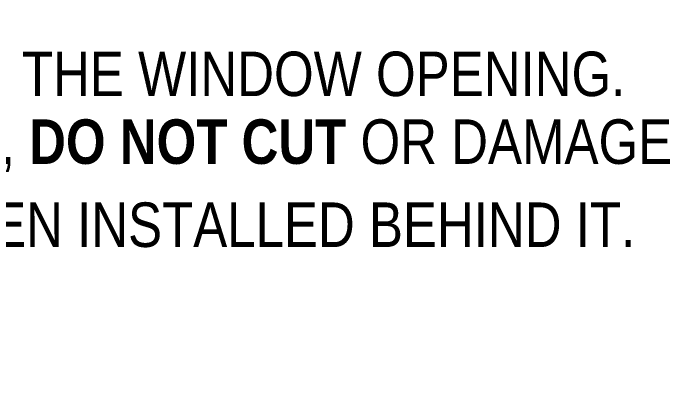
# Model space of a CAD drawing. Header units: inches. Extents: x -17.6 to 82.3, y -15.1 to 23.2.
# Drawn here: x 45.558 to 47.846, y -4.607 to -3.252 of the extents above; entities that cross this region are included whole.
import ezdxf

# ---------------------------------------------------------------- set-up
doc = ezdxf.new("R2010")
doc.units = ezdxf.units.IN
doc.header["$MEASUREMENT"] = 0
doc.layers.add('.ATI-TEXT', color=7, linetype='Continuous', lineweight=0)
doc.layers.add('G-ANNO-TTLB', color=7, linetype='Continuous', lineweight=0)

# ---------------------------------------------------------------- blocks, each defined once
blk = doc.blocks.new('Block_402')
at = {"layer": '.ATI-TEXT', "char_height": 0.2, "attachment_point": 7}
for s, insert in [('\\C18;\\c0;\\FArial Narrow|b0|i0|c1;\\H0.156250;\\W1.000000;TRIM THE TYVEK\\H0.091094;®\\H0.156250; WRB 1"-2" ABOVE THE WINDOW OPENING.', (42.4115, -3.5458)), ('\\C18;\\c0;\\FArial Narrow|b0|i0|c1;\\H0.156250;\\W1.000000;WHEN TRIMMING THE TYVEK  \\H0.127833; \\H0.156250;WRB, \\FArial Narrow Bold|b1|i0|c1;DO NOT CUT \\FArial Narrow|b0|i0|c1;OR DAMAGE ', (42.4115, -3.8106)), ('\\C18;\\c0;\\FArial Narrow|b0|i0|c1;\\H0.156250;\\W1.000000;THE HEAD FLASHING THAT HAS BEEN INSTALLED BEHIND IT.', (42.4115, -4.0755))]:
    blk.add_mtext(s, dxfattribs=dict(at, insert=insert))

msp = doc.modelspace()

# ---------------------------------------------------------------- hatches: boundary and pattern name
at = {"layer": 'G-ANNO-TTLB', "true_color": 0xff00ff, "transparency": 33554687}
h = msp.add_hatch(color=6, dxfattribs=at)
edge = h.paths.add_edge_path()
edge.add_spline(control_points=[(77.902, -11.061), (77.902, -11.061), (37.2143, -11.061), (37.2143, -11.061), (37.2143, -11.061), (37.2143, 23.064), (37.2143, 23.064), (37.2143, 23.064), (77.902, 23.064), (77.902, 23.064), (77.902, 23.064), (77.902, -11.061), (77.902, -11.061)], knot_values=[0, 0, 0, 0, 1, 1, 1, 2, 2, 2, 3, 3, 3, 4, 4, 4, 4], degree=3, periodic=0)
edge = h.paths.add_edge_path()
edge.add_spline(control_points=[(37.3393, 22.939), (37.3393, 22.939), (37.3393, -10.936), (37.3393, -10.936), (37.3393, -10.936), (77.777, -10.936), (77.777, -10.936), (77.777, -10.936), (77.777, 22.939), (77.777, 22.939), (77.777, 22.939), (37.3393, 22.939), (37.3393, 22.939)], knot_values=[0, 0, 0, 0, 1, 1, 1, 2, 2, 2, 3, 3, 3, 4, 4, 4, 4], degree=3, periodic=0)
edge.add_line((37.3393, 22.939), (37.3393, 22.939))

# ---------------------------------------------------------------- linework, layer by layer
at = {"layer": 'G-ANNO-TTLB'}
for points in [[(77.902, -11.061), (77.902, -11.061), (37.2143, -11.061), (37.2143, -11.061), (37.2143, -11.061), (37.2143, 23.064), (37.2143, 23.064), (37.2143, 23.064), (77.902, 23.064), (77.902, 23.064), (77.902, 23.064), (77.902, -11.061), (77.902, -11.061)], [(37.3393, 22.939), (37.3393, 22.939), (37.3393, -10.936), (37.3393, -10.936), (37.3393, -10.936), (77.777, -10.936), (77.777, -10.936), (77.777, -10.936), (77.777, 22.939), (77.777, 22.939), (77.777, 22.939), (37.3393, 22.939), (37.3393, 22.939)]]:
    msp.add_open_spline(points, degree=3, knots=[0, 0, 0, 0, 1, 1, 1, 2, 2, 2, 3, 3, 3, 4, 4, 4, 4], dxfattribs=at)

# ---------------------------------------------------------------- block references
at = {"layer": '.ATI-TEXT'}
msp.add_blockref('Block_402', (0, 0), dxfattribs=at)

doc.saveas('drawing.dxf')
